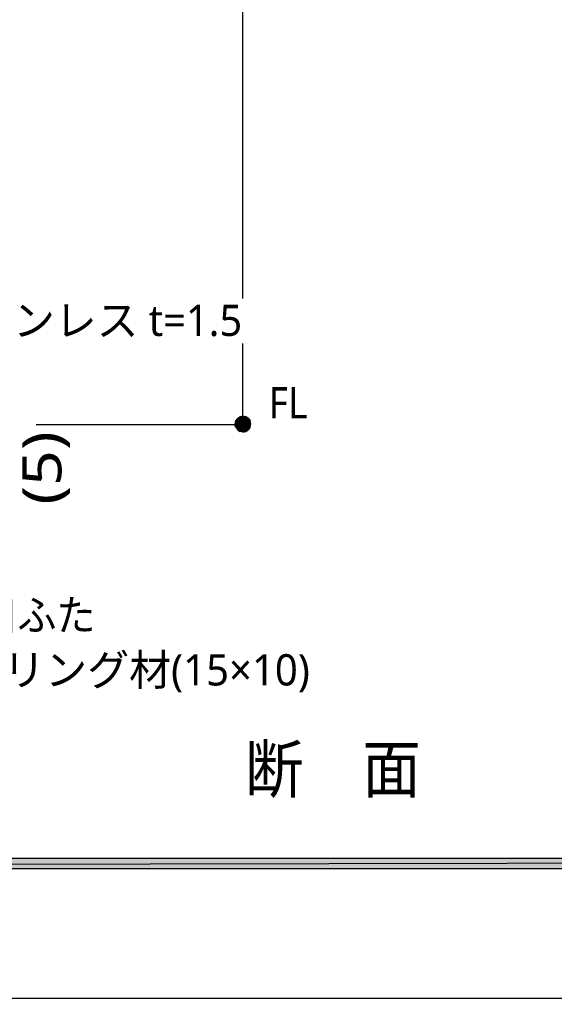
# Model space of a CAD drawing. Header units: millimetres. Extents: x 0 to 420, y 0 to 297.
# Drawn here: x 171.8 to 207.4, y 157 to 222.1 of the extents above; entities that cross this region are included whole.
import ezdxf
from ezdxf.enums import TextEntityAlignment as Align

# ---------------------------------------------------------------- set-up
doc = ezdxf.new("R2010")
doc.units = ezdxf.units.MM
doc.styles.add('kst32b', font='NotoSansJP-Variable.ttf')

msp = doc.modelspace()

# ---------------------------------------------------------------- hatches: boundary and pattern name
h = msp.add_hatch(color=7)
h.paths.add_polyline_path([(186.182, 195.389), (186.14, 195.178), (186.669, 195.178), (186.182, 195.389)])
h.paths.add_polyline_path([(186.14, 195.178), (186.669, 195.178), (186.182, 194.987), (186.14, 195.178)])
h.paths.add_polyline_path([(186.669, 195.178), (186.182, 194.987), (186.309, 194.818), (186.669, 195.178)])
h = msp.add_hatch(color=7)
h.paths.add_polyline_path([(186.669, 195.707), (186.478, 195.665), (186.669, 195.178), (186.669, 195.707)])
h.paths.add_polyline_path([(186.478, 195.665), (186.669, 195.178), (186.309, 195.559), (186.478, 195.665)])
h.paths.add_polyline_path([(186.669, 195.178), (186.309, 195.559), (186.182, 195.389), (186.669, 195.178)])
msp.add_hatch(color=7).paths.add_polyline_path([(186.88, 195.665), (186.669, 195.707), (186.669, 195.178), (186.88, 195.665)])
h = msp.add_hatch(color=7)
h.paths.add_polyline_path([(187.198, 195.178), (187.156, 195.389), (186.669, 195.178), (187.198, 195.178)])
h.paths.add_polyline_path([(187.156, 195.389), (186.669, 195.178), (187.05, 195.559), (187.156, 195.389)])
h.paths.add_polyline_path([(186.669, 195.178), (187.05, 195.559), (186.88, 195.665), (186.669, 195.178)])
h = msp.add_hatch(color=7)
h.paths.add_polyline_path([(186.309, 194.818), (186.478, 194.691), (186.669, 195.178), (186.309, 194.818)])
h.paths.add_polyline_path([(186.478, 194.691), (186.669, 195.178), (186.669, 194.649), (186.478, 194.691)])
h.paths.add_polyline_path([(186.669, 195.178), (186.669, 194.649), (186.88, 194.691), (186.669, 195.178)])
h = msp.add_hatch(color=7)
h.paths.add_polyline_path([(186.88, 194.691), (187.05, 194.818), (186.669, 195.178), (186.88, 194.691)])
h.paths.add_polyline_path([(187.05, 194.818), (186.669, 195.178), (187.156, 194.987), (187.05, 194.818)])
h.paths.add_polyline_path([(186.669, 195.178), (187.156, 194.987), (187.198, 195.178), (186.669, 195.178)])
h = msp.add_hatch(color=7)
h.paths.add_polyline_path([(394.166, 165.629), (394.166, 166.328), (26.183, 165.629), (394.166, 165.629)])
h.paths.add_polyline_path([(394.166, 166.328), (26.183, 165.629), (26.183, 166.328), (394.166, 166.328)])

# ---------------------------------------------------------------- linework, layer by layer
at = {"lineweight": 13}
for points in [[(186.669, 203.539), (186.669, 247.565)], [(186.669, 195.157), (186.669, 200.533)], [(172.932, 195.157), (186.669, 195.157)], [(394.166, 156.993), (26.183, 156.993)]]:
    msp.add_lwpolyline(points, dxfattribs=at)
at = {"lineweight": 0}
for points in [[(186.182, 195.389), (186.14, 195.178), (186.669, 195.178)], [(186.669, 195.178), (186.309, 195.559), (186.182, 195.389)], [(186.478, 195.665), (186.669, 195.178), (186.309, 195.559)], [(186.669, 195.707), (186.478, 195.665), (186.669, 195.178)], [(186.88, 195.665), (186.669, 195.707), (186.669, 195.178)], [(186.669, 195.178), (187.05, 195.559), (186.88, 195.665)], [(187.156, 195.389), (186.669, 195.178), (187.05, 195.559)], [(187.198, 195.178), (187.156, 195.389), (186.669, 195.178)], [(186.14, 195.178), (186.669, 195.178), (186.182, 194.987)], [(186.669, 195.178), (186.182, 194.987), (186.309, 194.818)], [(186.309, 194.818), (186.478, 194.691), (186.669, 195.178)], [(186.478, 194.691), (186.669, 195.178), (186.669, 194.649)], [(186.669, 195.178), (186.669, 194.649), (186.88, 194.691)], [(186.88, 194.691), (187.05, 194.818), (186.669, 195.178)], [(187.05, 194.818), (186.669, 195.178), (187.156, 194.987)], [(186.669, 195.178), (187.156, 194.987), (187.198, 195.178)], [(394.166, 165.629), (394.166, 166.328), (26.183, 165.629)], [(394.166, 166.328), (26.183, 165.629), (26.183, 166.328)]]:
    msp.add_lwpolyline(points, close=True, dxfattribs=at)

# ---------------------------------------------------------------- texts
at = {"style": 'kst32b'}
for s, height, p, p2 in [('ステンレス t=1.5', 2.07913, (165.841, 201.041), (186.632, 201.041)), ('FL', 2.0791, (188.383, 195.559), (190.982, 195.559)), ('(5)', 2.5989, (174.604, 189.823), (174.604, 194.696)), ('小口ふた', 2.0791, (166.476, 181.441), (176.871, 181.441)), ('シーリング材(15×10)', 2.07913, (165.142, 177.8), (191.131, 177.8)), ('断\u3000面', 3.1187, (186.817, 170.688), (198.512, 170.688))]:
    msp.add_text(s, height=height, dxfattribs=at).set_placement(p, p2, align=Align.FIT)

doc.saveas('drawing.dxf')
